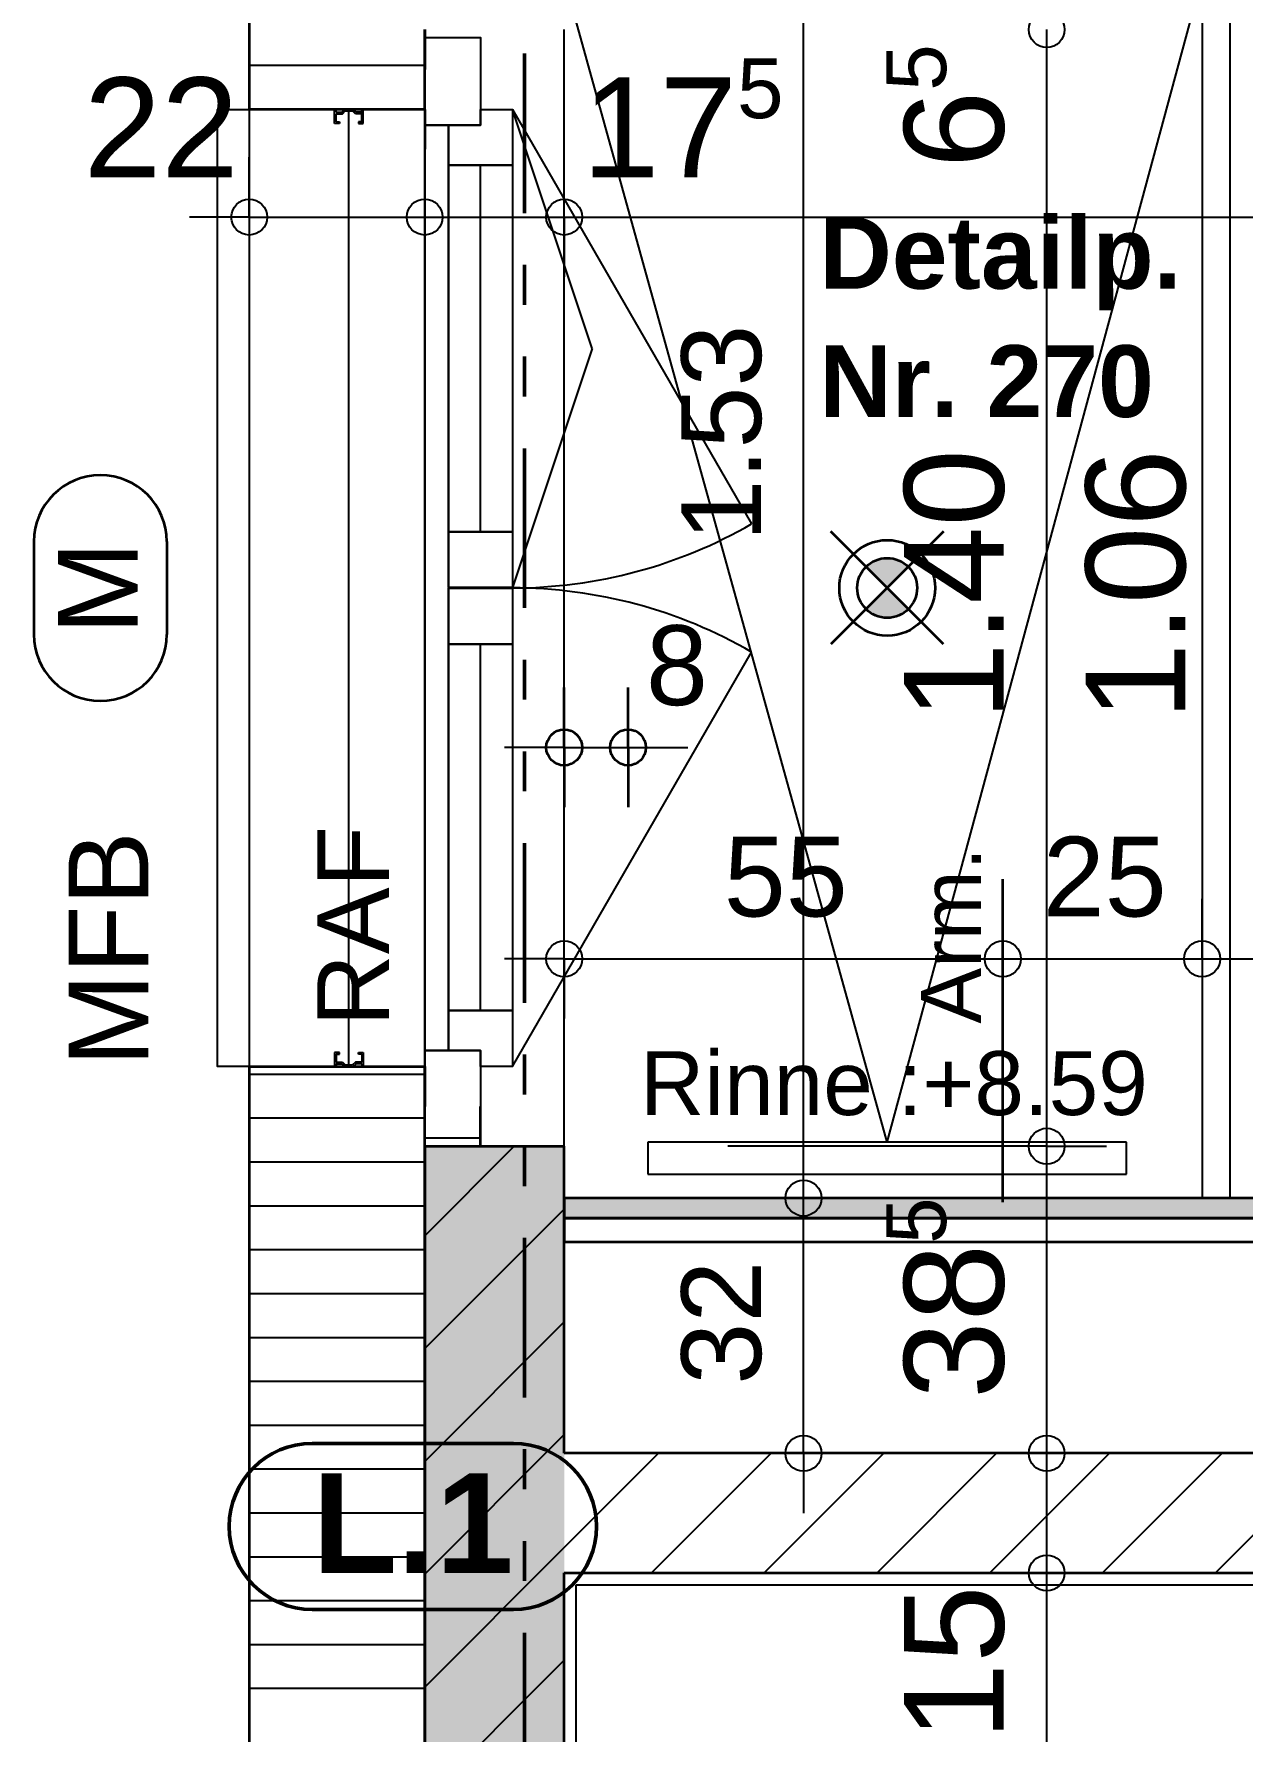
# Model space of a CAD drawing. Header units: centimetres. Extents: x 0.3 to 84.3, y 0.3 to 59.7.
# Drawn here: x 30.68 to 33.71, y 36.198 to 40.453 of the extents above; entities that cross this region are included whole.
import ezdxf

# ---------------------------------------------------------------- set-up
doc = ezdxf.new("R2010")
doc.units = ezdxf.units.CM
for name, pattern in [('AUSGEZOGEN', [0]), ('LINIE_23', [0.79, 0.4, -0.13, 0, -0.13, 0, -0.13]), ('PHANTOM', [63.5, 31.75, -6.35, 6.35, -6.35, 6.35, -6.35]), ('PUNKT', [6.35, 0, -6.35]), ('RAND', [44.45, 12.7, -6.35, 12.7, -6.35, 0, -6.35]), ('VERDECKT', [9.525, 6.35, -3.175])]:
    doc.linetypes.add(name, pattern=pattern)
for name, color, linetype, lineweight in [('Bad', 7, 'AUSGEZOGEN', 25), ('Bauachsen grob', 7, 'RAND', 25), ('Daemmung', 7, 'AUSGEZOGEN', 35), ('Fenster', 7, 'AUSGEZOGEN', 35), ('Fensterleibung Beton', 7, 'AUSGEZOGEN', 35), ('Fuellflaeche tragende Wände MW', 7, 'AUSGEZOGEN', 25), ('Leichtbauwaende', 7, 'AUSGEZOGEN', 35), ('Oeffnungsrichtung Fenster', 7, 'AUSGEZOGEN', 25), ('Rolladen', 7, 'AUSGEZOGEN', 25), ('Text Werkplan Ausfuehrung', 7, 'AUSGEZOGEN', 50), ('Vorhangbrett', 7, 'AUSGEZOGEN', 25), ('Wand Mauerwerk tragend', 7, 'AUSGEZOGEN', 35), ('Werkplan- Ausfuehrungsmasse', 7, 'AUSGEZOGEN', 25)]:
    doc.layers.add(name, color=color, linetype=linetype, lineweight=lineweight)
for name, color, linetype, lineweight, true_color in [('Elektro Apparate', 7, 'AUSGEZOGEN', 35, 0x656565), ('Elektro Text', 7, 'AUSGEZOGEN', 35, 0x656565), ('Moebel', 7, 'AUSGEZOGEN', 25, 0xababab), ('Sanitaer Apparate', 7, 'AUSGEZOGEN', 35, 0x656565), ('Sanitaer Text', 7, 'AUSGEZOGEN', 35, 0x656565), ('Sanitaer Vermassung', 7, 'AUSGEZOGEN', 35, 0x656565)]:
    doc.layers.add(name, color=color, linetype=linetype, lineweight=lineweight, true_color=true_color)
doc.styles.add('ARIAL', font='ARIAL.TTF')

msp = doc.modelspace()

# ---------------------------------------------------------------- hatches: boundary and pattern name
at = {"layer": 'Elektro Apparate', "linetype": 'AUSGEZOGEN', "lineweight": 35}
h = msp.add_hatch(color=40, dxfattribs=at)
h.paths.add_polyline_path([(32.767, 39.011), (32.82, 39.064), (32.873, 39.011), (32.8668, 39.0054), (32.8367, 38.9909), (32.8033, 38.9909), (32.7732, 39.0054)], flags=16)
h.paths.add_polyline_path([(32.873, 39.117), (32.82, 39.064), (32.767, 39.117), (32.7732, 39.1226), (32.8033, 39.1371), (32.8367, 39.1371), (32.8668, 39.1226)], flags=16)
at = {"layer": 'Fuellflaeche tragende Wände MW', "linetype": 'AUSGEZOGEN', "lineweight": 25}
msp.add_hatch(color=254, dxfattribs=at).paths.add_polyline_path([(32.01, 37.664), (31.66, 37.664), (31.66, 34.594), (32.01, 34.594)])
at = {"layer": 'Leichtbauwaende', "linetype": 'AUSGEZOGEN', "lineweight": 25, "true_color": 0xababab}
msp.add_hatch(color=253, dxfattribs=at).paths.add_polyline_path([(32.01, 37.484), (36.38, 37.484), (36.38, 37.534), (32.01, 37.534)])

# ---------------------------------------------------------------- linework, layer by layer
at = {"layer": 'Bad', "color": 7, "linetype": 'AUSGEZOGEN', "lineweight": 25}
for p, q in [((32.82, 37.674), (32.01, 40.594)), ((32.82, 37.674), (33.61, 40.594)), ((33.61, 40.594), (33.61, 37.534)), ((33.68, 37.534), (33.68, 40.594)), ((32.22, 37.674), (32.22, 37.594)), ((33.42, 37.674), (32.22, 37.674)), ((33.42, 37.594), (33.42, 37.674)), ((32.22, 37.594), (33.42, 37.594))]:
    msp.add_line(p, q, dxfattribs=at)
at = {"layer": 'Bauachsen grob', "color": 32, "linetype": 'LINIE_23', "lineweight": 50, "true_color": 0xc36e14}
msp.add_line((31.91, 1.394), (31.91, 57.974), dxfattribs=at)
at = {"layer": 'Daemmung', "color": 7, "linetype": 'AUSGEZOGEN', "lineweight": 35}
for p, q in [((31.22, 47.164), (31.22, 40.264)), ((31.66, 40.264), (31.66, 40.464)), ((31.66, 40.264), (31.22, 40.264)), ((31.22, 37.864), (31.66, 37.864)), ((31.22, 37.864), (31.22, 34.394)), ((31.66, 37.664), (31.66, 37.864)), ((31.66, 34.594), (31.66, 37.664))]:
    msp.add_line(p, q, dxfattribs=at)
at = {"layer": 'Daemmung', "color": 7, "linetype": 'AUSGEZOGEN', "lineweight": 25}
for p, q in [((31.66, 40.374), (31.22, 40.374)), ((31.66, 40.264), (31.22, 40.264)), ((31.66, 37.844), (31.22, 37.844)), ((31.66, 37.734), (31.22, 37.734)), ((31.66, 37.624), (31.22, 37.624)), ((31.66, 37.624), (31.22, 37.624)), ((31.66, 37.514), (31.22, 37.514)), ((31.66, 37.404), (31.22, 37.404)), ((31.66, 37.294), (31.22, 37.294)), ((31.66, 37.184), (31.22, 37.184)), ((31.66, 37.184), (31.22, 37.184)), ((31.66, 37.074), (31.22, 37.074)), ((31.66, 36.964), (31.22, 36.964)), ((31.66, 36.854), (31.22, 36.854)), ((31.66, 36.744), (31.22, 36.744)), ((31.66, 36.744), (31.22, 36.744)), ((31.66, 36.634), (31.22, 36.634)), ((31.66, 36.524), (31.22, 36.524)), ((31.66, 36.414), (31.22, 36.414)), ((31.66, 36.304), (31.22, 36.304)), ((31.66, 36.304), (31.22, 36.304))]:
    msp.add_line(p, q, dxfattribs=at)
at = {"layer": 'Daemmung', "color": 7, "linetype": 'VERDECKT', "lineweight": 25}
msp.add_line((31.22, 40.264), (31.22, 37.784), dxfattribs=at)
at = {"layer": 'Elektro Apparate', "color": 40, "linetype": 'AUSGEZOGEN', "lineweight": 35}
for p, q in [((32.9614, 39.2054), (32.6786, 38.9226)), ((32.9614, 38.9226), (32.6786, 39.2054))]:
    msp.add_line(p, q, dxfattribs=at)
for radius in [0.12, 0.075]:
    msp.add_circle((32.82, 39.064), radius, dxfattribs=at)
at = {"layer": 'Elektro Text', "color": 40, "linetype": 'AUSGEZOGEN', "lineweight": 35}
for p, q in [((30.68, 39.1801), (30.68, 38.9473)), ((31.0133, 39.1801), (31.0133, 38.9473))]:
    msp.add_line(p, q, dxfattribs=at)
for centre, start, end in [((30.8467, 39.1801), 0, 180), ((30.8467, 38.9473), 180, 0)]:
    msp.add_arc(centre, 0.1667, start, end, dxfattribs=at)
at = {"layer": 'Fenster', "color": 7, "linetype": 'AUSGEZOGEN', "lineweight": 25}
for p, q in [((31.8, 39.205), (31.8, 40.124)), ((31.8, 38.004), (31.8, 38.923))]:
    msp.add_line(p, q, dxfattribs=at)
for points in [[(31.66, 40.224), (31.66, 40.444), (31.8, 40.444), (31.8, 40.224), (31.66, 40.224)], [(31.66, 37.864), (31.14, 37.864), (31.14, 40.264), (31.66, 40.264), (31.66, 37.864)], [(31.72, 40.124), (31.72, 40.224), (31.8, 40.224), (31.8, 40.264), (31.88, 40.264), (31.88, 40.124), (31.72, 40.124)], [(31.72, 40.224), (31.72, 39.065), (31.8, 39.065), (31.8, 39.063), (31.72, 39.063), (31.72, 37.904), (31.66, 37.904), (31.66, 40.224), (31.72, 40.224)], [(31.72, 39.205), (31.72, 40.124), (31.88, 40.124), (31.88, 39.205), (31.72, 39.205)], [(31.8, 39.065), (31.72, 39.065), (31.72, 39.205), (31.88, 39.205), (31.88, 39.065), (31.8, 39.065)], [(31.72, 38.923), (31.72, 39.063), (31.8, 39.063), (31.88, 39.063), (31.88, 38.923), (31.72, 38.923)], [(31.72, 38.004), (31.72, 38.923), (31.88, 38.923), (31.88, 38.004), (31.72, 38.004)], [(31.8, 37.864), (31.8, 37.904), (31.72, 37.904), (31.72, 38.004), (31.88, 38.004), (31.88, 37.864), (31.8, 37.864)], [(31.66, 37.684), (31.66, 37.904), (31.8, 37.904), (31.8, 37.684), (31.66, 37.684)]]:
    msp.add_lwpolyline(points, dxfattribs=at)
at = {"layer": 'Fensterleibung Beton', "color": 7, "linetype": 'AUSGEZOGEN', "lineweight": 25}
msp.add_line((32.01, 37.664), (32.01, 40.464), dxfattribs=at)
at = {"layer": 'Leichtbauwaende', "color": 7, "linetype": 'AUSGEZOGEN', "lineweight": 35}
for p, q in [((36.38, 37.534), (32.01, 37.534)), ((32.01, 37.534), (32.01, 37.484)), ((36.38, 37.484), (32.01, 37.484)), ((32.01, 37.484), (32.01, 37.424)), ((32.01, 37.484), (36.38, 37.484)), ((32.01, 37.424), (36.38, 37.424))]:
    msp.add_line(p, q, dxfattribs=at)
at = {"layer": 'Moebel', "color": 253, "linetype": 'AUSGEZOGEN', "lineweight": 25, "true_color": 0xababab}
for p, q in [((32.04, 34.964), (32.04, 36.564)), ((32.04, 36.564), (35.04, 36.564))]:
    msp.add_line(p, q, dxfattribs=at)
at = {"layer": 'Oeffnungsrichtung Fenster', "color": 7, "linetype": 'AUSGEZOGEN', "lineweight": 25}
for p, q in [((31.88, 40.264), (32.48, 39.2248)), ((32.08, 39.6645), (31.88, 40.264)), ((32.08, 39.6645), (31.88, 39.065)), ((31.88, 37.864), (32.48, 38.9032))]:
    msp.add_line(p, q, dxfattribs=at)
for centre, start, end in [((31.88, 40.264), 270, 300), ((31.88, 37.864), 60, 90)]:
    msp.add_arc(centre, 1.2, start, end, dxfattribs=at)
at = {"layer": 'Rolladen', "color": 7, "linetype": 'AUSGEZOGEN', "lineweight": 25}
for p, q in [((31.438, 40.263), (31.434, 40.263)), ((31.434, 40.229), (31.434, 40.263)), ((31.438, 40.257), (31.438, 40.263)), ((31.452, 40.257), (31.459, 40.264)), ((31.4537, 40.253), (31.4607, 40.26)), ((31.481, 40.264), (31.459, 40.264)), ((31.4607, 40.26), (31.4793, 40.26)), ((31.475, 40.264), (31.465, 40.264)), ((31.476, 40.264), (31.475, 40.264)), ((31.4863, 40.253), (31.4793, 40.26)), ((31.488, 40.257), (31.481, 40.264)), ((31.502, 40.257), (31.502, 40.263)), ((31.506, 40.263), (31.502, 40.263)), ((31.506, 40.229), (31.506, 40.263)), ((31.446, 40.229), (31.434, 40.229)), ((31.438, 40.257), (31.452, 40.257)), ((31.438, 40.253), (31.4537, 40.253)), ((31.438, 40.233), (31.438, 40.253)), ((31.438, 40.233), (31.446, 40.233)), ((31.446, 40.233), (31.446, 40.229)), ((31.502, 40.253), (31.4863, 40.253)), ((31.502, 40.257), (31.488, 40.257)), ((31.494, 40.233), (31.494, 40.229)), ((31.502, 40.233), (31.494, 40.233)), ((31.494, 40.229), (31.506, 40.229)), ((31.502, 40.233), (31.502, 40.253)), ((31.446, 37.899), (31.434, 37.899)), ((31.434, 37.899), (31.434, 37.865)), ((31.438, 37.895), (31.438, 37.875)), ((31.438, 37.895), (31.446, 37.895)), ((31.438, 37.875), (31.4537, 37.875)), ((31.446, 37.895), (31.446, 37.899)), ((31.4537, 37.875), (31.4607, 37.868)), ((31.4863, 37.875), (31.4793, 37.868)), ((31.502, 37.875), (31.4863, 37.875)), ((31.494, 37.899), (31.506, 37.899)), ((31.494, 37.895), (31.494, 37.899)), ((31.502, 37.895), (31.494, 37.895)), ((31.502, 37.895), (31.502, 37.875)), ((31.506, 37.899), (31.506, 37.865)), ((31.438, 37.865), (31.434, 37.865)), ((31.438, 37.871), (31.438, 37.865)), ((31.438, 37.871), (31.452, 37.871)), ((31.452, 37.871), (31.459, 37.864)), ((31.481, 37.864), (31.459, 37.864)), ((31.4607, 37.868), (31.4793, 37.868)), ((31.475, 37.864), (31.465, 37.864)), ((31.476, 37.864), (31.475, 37.864)), ((31.488, 37.871), (31.481, 37.864)), ((31.502, 37.871), (31.488, 37.871)), ((31.502, 37.871), (31.502, 37.865)), ((31.506, 37.865), (31.502, 37.865))]:
    msp.add_line(p, q, dxfattribs=at)
at = {"layer": 'Rolladen', "color": 7, "linetype": 'PHANTOM', "lineweight": 25}
msp.add_line((31.47, 37.864), (31.47, 40.264), dxfattribs=at)
at = {"layer": 'Sanitaer Apparate', "color": 240, "linetype": 'VERDECKT', "lineweight": 35}
msp.add_line((33.11, 37.524), (33.11, 38.334), dxfattribs=at)
at = {"layer": 'Sanitaer Vermassung', "color": 240, "linetype": 'AUSGEZOGEN', "lineweight": 25}
for p, q in [((32.61, 37.534), (32.61, 40.594)), ((32.01, 38.134), (32.01, 38.284)), ((33.11, 38.134), (33.11, 38.284)), ((33.61, 38.134), (33.61, 38.284)), ((32.01, 38.134), (31.86, 38.134)), ((32.01, 38.134), (32.01, 37.984)), ((32.01, 38.134), (32.01, 38.134)), ((33.11, 38.134), (33.11, 37.984)), ((33.11, 38.134), (33.11, 38.124)), ((33.11, 38.134), (33.61, 38.134)), ((33.61, 38.134), (33.61, 37.984)), ((33.61, 38.134), (33.61, 38.134)), ((33.61, 38.134), (34.29, 38.134)), ((32.61, 37.534), (32.46, 37.534)), ((32.61, 37.534), (32.76, 37.534)), ((32.61, 37.534), (32.61, 37.534)), ((32.61, 36.894), (32.61, 37.534)), ((32.61, 36.894), (32.46, 36.894)), ((32.61, 36.894), (32.76, 36.894)), ((32.61, 36.894), (32.61, 36.894)), ((32.61, 36.894), (32.61, 36.744))]:
    msp.add_line(p, q, dxfattribs=at)
msp.add_lwpolyline([(32.01, 38.134), (32.2341, 38.134), (32.2341, 38.134), (33.11, 38.134)], dxfattribs=at)
for centre in [(32.01, 38.134), (33.11, 38.134), (33.61, 38.134), (32.61, 37.534), (32.61, 36.894)]:
    msp.add_circle(centre, 0.045, dxfattribs=at)
at = {"layer": 'Text Werkplan Ausfuehrung', "color": 92, "linetype": 'AUSGEZOGEN', "lineweight": 50, "true_color": 0x00b300}
for p, q in [((31.8825, 36.919), (31.3779, 36.919)), ((31.8825, 36.5023), (31.3779, 36.5023))]:
    msp.add_line(p, q, dxfattribs=at)
for centre, start, end in [((31.3779, 36.7107), 90, 270), ((31.8825, 36.7107), 270, 90)]:
    msp.add_arc(centre, 0.2083, start, end, dxfattribs=at)
at = {"layer": 'Vorhangbrett', "color": 191, "linetype": 'PUNKT', "lineweight": 25, "true_color": 0xbe96ea}
msp.add_line((32.17, 40.594), (32.17, 37.534), dxfattribs=at)
at = {"layer": 'Vorhangbrett', "color": 191, "linetype": 'AUSGEZOGEN', "lineweight": 35, "true_color": 0xbe96ea}
for p, q in [((32.01, 38.664), (32.01, 38.814)), ((32.17, 38.664), (32.17, 38.814)), ((32.01, 38.664), (32.01, 38.514)), ((32.17, 38.664), (32.17, 38.514))]:
    msp.add_line(p, q, dxfattribs=at)
at = {"layer": 'Vorhangbrett', "color": 191, "linetype": 'AUSGEZOGEN', "lineweight": 25, "true_color": 0xbe96ea}
for p, q in [((32.01, 38.664), (31.86, 38.664)), ((32.17, 38.664), (32.32, 38.664))]:
    msp.add_line(p, q, dxfattribs=at)
msp.add_lwpolyline([(32.01, 38.664), (32.0404, 38.664), (32.0404, 38.664), (32.17, 38.664)], dxfattribs=at)
at = {"layer": 'Vorhangbrett', "color": 191, "linetype": 'AUSGEZOGEN', "lineweight": 35, "true_color": 0xbe96ea}
for centre in [(32.01, 38.664), (32.17, 38.664)]:
    msp.add_circle(centre, 0.045, dxfattribs=at)
at = {"layer": 'Wand Mauerwerk tragend', "color": 180, "linetype": 'PUNKT', "lineweight": 35}
for p, q in [((31.66, 40.464), (31.66, 40.264)), ((31.8, 37.664), (31.8, 40.464)), ((31.66, 40.264), (31.66, 37.864)), ((31.66, 37.864), (31.66, 37.664)), ((31.66, 37.664), (31.8, 37.664))]:
    msp.add_line(p, q, dxfattribs=at)
at = {"layer": 'Wand Mauerwerk tragend', "color": 7, "linetype": 'AUSGEZOGEN', "lineweight": 35}
for p, q in [((31.66, 37.664), (31.8, 37.664)), ((31.66, 37.664), (31.66, 34.594)), ((31.8, 37.664), (32.01, 37.664)), ((32.01, 37.534), (32.01, 37.664)), ((32.01, 37.484), (32.01, 37.534)), ((32.01, 37.424), (32.01, 37.484)), ((32.01, 36.894), (32.01, 37.424)), ((36.38, 36.894), (32.01, 36.894)), ((32.01, 34.594), (32.01, 36.594)), ((32.01, 36.594), (39.02, 36.594))]:
    msp.add_line(p, q, dxfattribs=at)
at = {"layer": 'Wand Mauerwerk tragend', "color": 7, "linetype": 'AUSGEZOGEN', "lineweight": 25}
for p, q in [((31.66, 37.4394), (31.8846, 37.664)), ((32.01, 36.658), (32.246, 36.894)), ((32.2288, 36.594), (32.5288, 36.894)), ((32.5117, 36.594), (32.8117, 36.894)), ((32.7945, 36.594), (33.0945, 36.894)), ((33.0774, 36.594), (33.3774, 36.894)), ((33.3602, 36.594), (33.6602, 36.894)), ((33.643, 36.594), (33.943, 36.894))]:
    msp.add_line(p, q, dxfattribs=at)
for points in [[(31.66, 37.1565), (32.01, 37.5065), (32.01, 37.5065)], [(31.66, 36.8737), (32.01, 37.2237), (32.01, 37.2237)], [(31.66, 36.5909), (32.01, 36.9409), (32.01, 36.9409)], [(31.66, 36.308), (32.01, 36.658), (32.01, 36.658)], [(31.66, 36.0252), (32.01, 36.3752), (32.01, 36.3752)]]:
    msp.add_lwpolyline(points, dxfattribs=at)
at = {"layer": 'Werkplan- Ausfuehrungsmasse', "color": 7, "linetype": 'AUSGEZOGEN', "lineweight": 25}
for p, q in [((33.22, 37.664), (33.22, 40.464)), ((31.22, 39.994), (31.22, 40.144)), ((31.66, 39.994), (31.66, 40.144)), ((32.01, 39.994), (32.01, 40.144)), ((31.22, 39.994), (31.07, 39.994)), ((31.22, 39.994), (31.22, 39.844)), ((31.22, 39.994), (31.22, 39.994)), ((31.22, 39.994), (31.66, 39.994)), ((31.66, 39.994), (31.66, 39.844)), ((31.66, 39.994), (31.66, 39.994)), ((31.66, 39.994), (32.01, 39.994)), ((32.01, 39.994), (32.01, 39.844)), ((32.01, 39.994), (32.01, 39.994)), ((33.22, 37.664), (33.07, 37.664)), ((33.22, 37.664), (33.37, 37.664)), ((33.22, 36.894), (33.22, 37.664)), ((33.22, 36.894), (33.07, 36.894)), ((33.22, 36.894), (33.37, 36.894)), ((33.22, 36.894), (33.22, 36.894)), ((33.22, 36.594), (33.22, 36.894)), ((33.22, 36.594), (33.07, 36.594)), ((33.22, 36.594), (33.37, 36.594)), ((33.22, 36.594), (33.22, 36.594)), ((33.22, 34.594), (33.22, 36.594))]:
    msp.add_line(p, q, dxfattribs=at)
for points in [[(32.01, 39.994), (32.0203, 39.994), (32.0203, 39.994), (32.7953, 39.994), (32.7953, 39.994), (36.38, 39.994)], [(33.22, 37.664), (33.157, 37.664), (33.157, 37.664), (33.1559, 37.664), (33.1559, 37.664), (33.1549, 37.664), (33.1549, 37.664), (33.1537, 37.664), (33.1537, 37.664), (33.1535, 37.664), (33.1535, 37.664), (33.1425, 37.664), (33.1425, 37.664), (33.1425, 37.664), (33.1425, 37.664), (32.42, 37.664)]]:
    msp.add_lwpolyline(points, dxfattribs=at)
for centre in [(33.22, 40.464), (31.22, 39.994), (31.66, 39.994), (32.01, 39.994), (33.22, 37.664), (33.22, 36.894), (33.22, 36.594)]:
    msp.add_circle(centre, 0.045, dxfattribs=at)

# ---------------------------------------------------------------- texts
at = {"layer": 'Elektro Text', "color": 40, "linetype": 'AUSGEZOGEN', "lineweight": 35, "insert": (30.94, 38.9473), "char_height": 0.2, "width": 0.1, "attachment_point": 7, "rotation": 90, "style": 'ARIAL'}
msp.add_mtext('M', dxfattribs=at)
at = {"layer": 'Sanitaer Text', "color": 240, "linetype": 'AUSGEZOGEN', "lineweight": 35, "insert": (32.2, 37.74), "char_height": 0.16, "width": 0.08, "attachment_point": 7, "style": 'ARIAL'}
msp.add_mtext('Rinne\\~:+8.59', dxfattribs=at)
at = {"layer": 'Sanitaer Vermassung', "color": 240, "linetype": 'AUSGEZOGEN', "lineweight": 35, "char_height": 0.2, "width": 0.1, "attachment_point": 7, "rotation": 90, "style": 'ARIAL'}
for s, insert in [('1.53', (32.5065, 39.1806)), ('32', (32.5065, 37.066))]:
    msp.add_mtext(s, dxfattribs=dict(at, insert=insert))
at = {"layer": 'Sanitaer Vermassung', "color": 240, "linetype": 'AUSGEZOGEN', "lineweight": 35, "char_height": 0.2, "width": 0.1, "attachment_point": 7, "style": 'ARIAL'}
for s, insert in [('55', (32.4102, 38.2374)), ('25', (33.2102, 38.2374))]:
    msp.add_mtext(s, dxfattribs=dict(at, insert=insert))
at = {"layer": 'Text Werkplan Ausfuehrung', "color": 7, "linetype": 'AUSGEZOGEN', "lineweight": 35, "char_height": 0.18, "width": 0.09, "attachment_point": 7, "style": 'ARIAL'}
for s, insert in [('\\fArial|i0|b1|c0|p0;Detailp.', (32.65, 39.76)), ('\\fArial|i0|b1|c0|p0;Nr.\\~270', (32.65, 39.49))]:
    msp.add_mtext(s, dxfattribs=dict(at, insert=insert))
at = {"layer": 'Text Werkplan Ausfuehrung', "color": 7, "linetype": 'AUSGEZOGEN', "lineweight": 35, "attachment_point": 7, "rotation": 90, "style": 'ARIAL'}
for s, insert, char_height, width in [('MFB', (30.9667, 37.864), 0.2, 0.1), ('RAF', (31.5708, 37.964), 0.18, 0.09)]:
    msp.add_mtext(s, dxfattribs=dict(at, insert=insert, char_height=char_height, width=width))
at = {"layer": 'Text Werkplan Ausfuehrung', "color": 240, "linetype": 'AUSGEZOGEN', "lineweight": 25, "insert": (33.055, 37.9715), "char_height": 0.15, "width": 0.075, "attachment_point": 7, "rotation": 90, "style": 'ARIAL'}
msp.add_mtext('Arm.', dxfattribs=at)
at = {"layer": 'Text Werkplan Ausfuehrung', "color": 92, "linetype": 'AUSGEZOGEN', "lineweight": 50, "true_color": 0x00b300, "insert": (31.3779, 36.594), "char_height": 0.25, "width": 0.125, "attachment_point": 7, "style": 'ARIAL'}
msp.add_mtext('\\fArial|i0|b1|c0|p0;L.1', dxfattribs=at)
at = {"layer": 'Vorhangbrett', "color": 191, "linetype": 'AUSGEZOGEN', "lineweight": 35, "true_color": 0xbe96ea, "insert": (32.215, 38.7674), "char_height": 0.2, "width": 0.1, "attachment_point": 7, "style": 'ARIAL'}
msp.add_mtext('8', dxfattribs=at)
at = {"layer": 'Werkplan- Ausfuehrungsmasse', "color": 7, "linetype": 'AUSGEZOGEN', "lineweight": 50, "attachment_point": 7, "style": 'ARIAL'}
for s, insert, char_height, width in [('5', (32.4435, 40.2398), 0.15, 0.075), ('22', (30.8049, 40.094), 0.25, 0.125), ('17', (32.055, 40.094), 0.25, 0.125)]:
    msp.add_mtext(s, dxfattribs=dict(at, insert=insert, char_height=char_height, width=width))
at = {"layer": 'Werkplan- Ausfuehrungsmasse', "color": 7, "linetype": 'AUSGEZOGEN', "lineweight": 50, "attachment_point": 7, "rotation": 90, "style": 'ARIAL'}
for s, insert, char_height, width in [('5', (32.9699, 40.3108), 0.15, 0.075), ('6', (33.1157, 40.1166), 0.25, 0.125), ('1.40', (33.1157, 38.7325), 0.25, 0.125), ('1.06', (33.571, 38.7321), 0.25, 0.125), ('5', (32.9697, 37.4192), 0.15, 0.075), ('38', (33.1156, 37.0307), 0.25, 0.125), ('15', (33.1157, 36.1745), 0.25, 0.125)]:
    msp.add_mtext(s, dxfattribs=dict(at, insert=insert, char_height=char_height, width=width))

doc.saveas('drawing.dxf')
